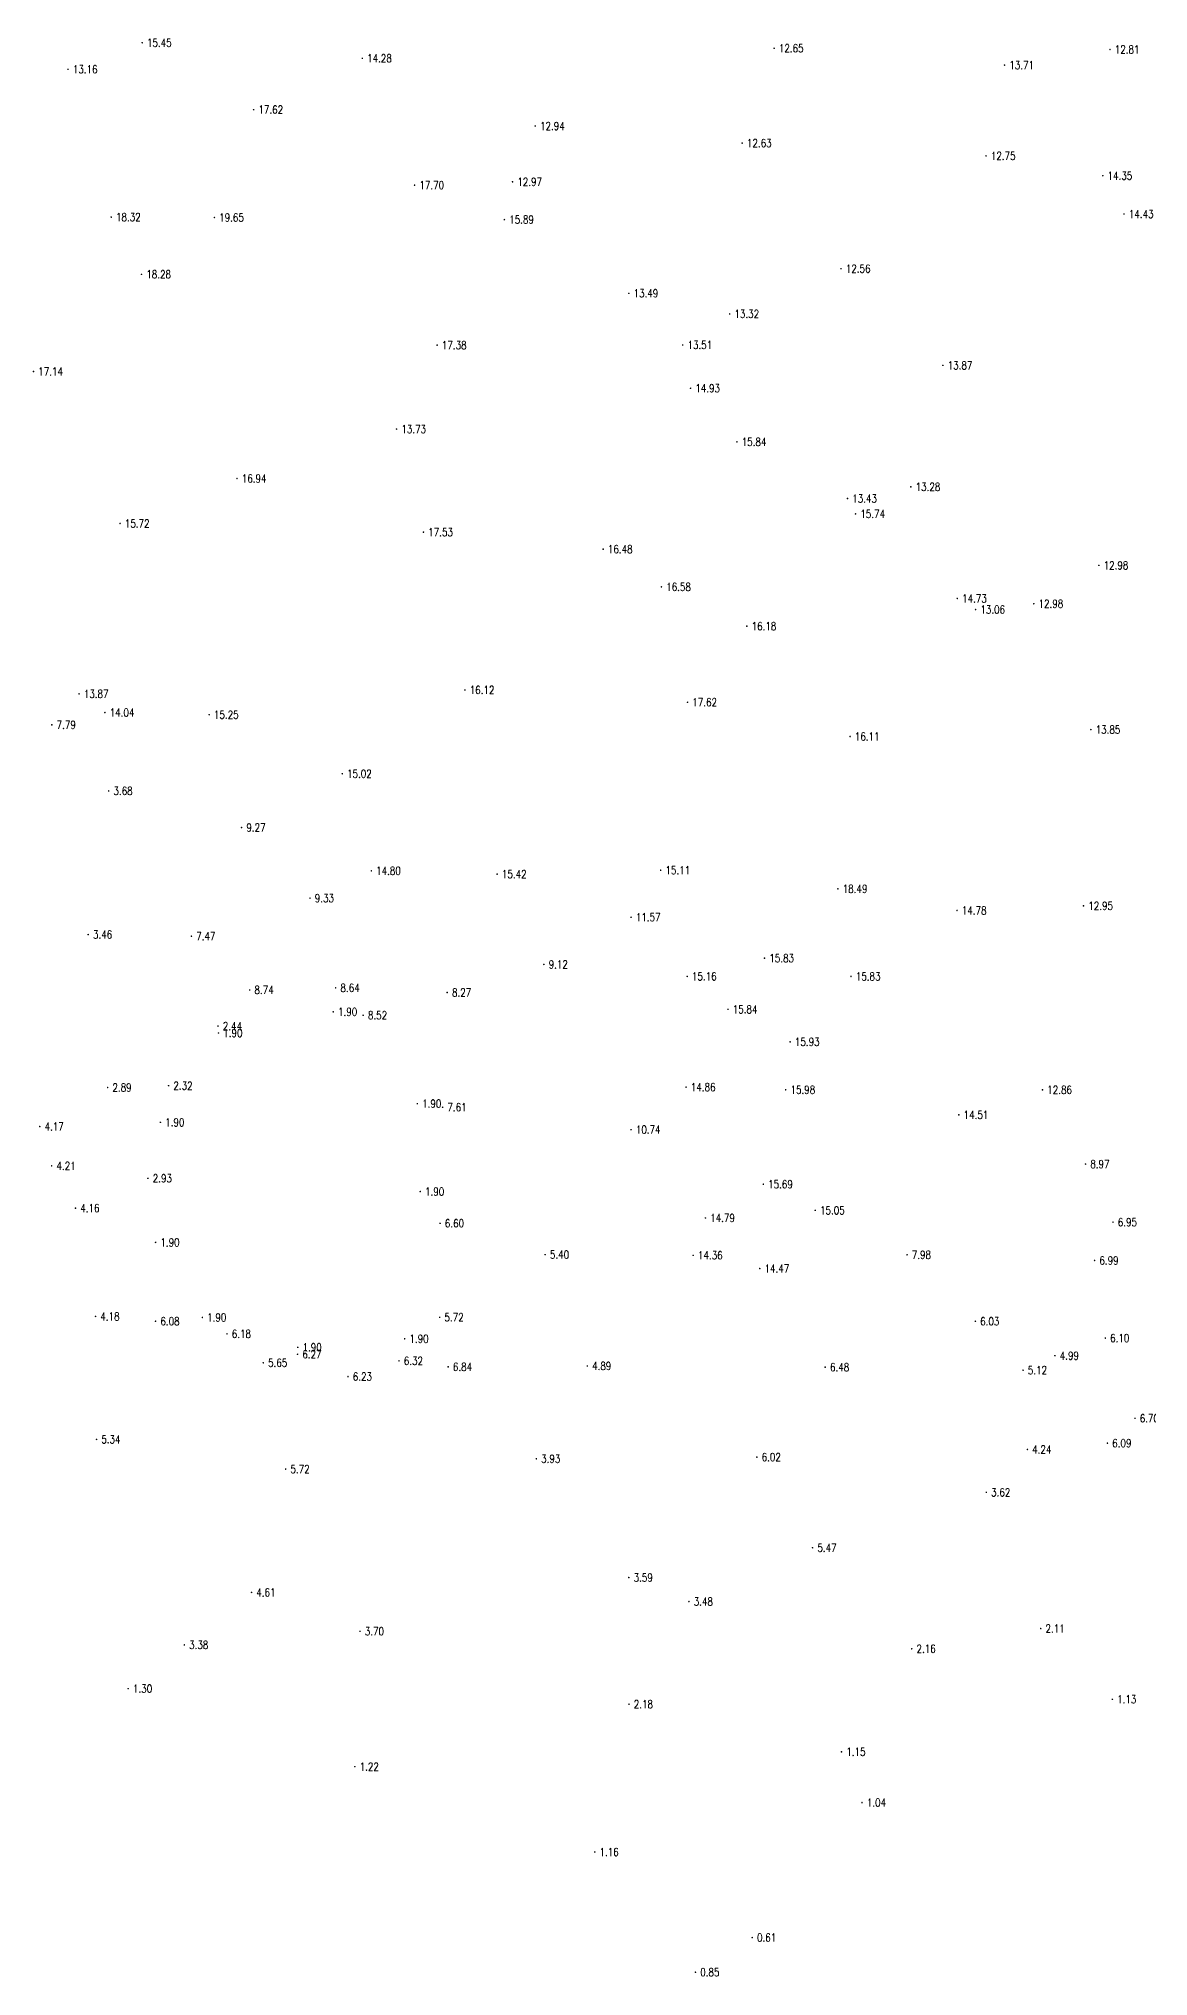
# Model space of a CAD drawing. Extents: x 476861 to 479475, y 2367369 to 2370541.
# Drawn here: x 477815.7 to 477954.3, y 2367415.1 to 2367657.2 of the extents above; entities that cross this region are included whole.
import ezdxf
from ezdxf.enums import TextEntityAlignment as Align

# ---------------------------------------------------------------- set-up
doc = ezdxf.new("R2010")
doc.units = 0
doc.header["$LTSCALE"] = 0.5
doc.layers.get('0').update_dxf_attribs({"linetype": 'CONTINUOUS'})
doc.layers.add('GCD', color=1, linetype='CONTINUOUS')
doc.styles.add('HZ', font='rs.shx', dxfattribs={"width": 0.8, "bigfont": 'hztxt.shx'})

# ---------------------------------------------------------------- blocks, each defined once
blk = doc.blocks.new('GC200')
at = {"linetype": 'Continuous', "const_width": 0.2, "flags": 128}
blk.add_lwpolyline([(-0.1, 0, 1), (0.1, 0, 1)], format="xyb", close=True, dxfattribs=at)

msp = doc.modelspace()

# ---------------------------------------------------------------- block references
at = {"layer": 'GCD', "linetype": 'Continuous'}
ref = msp.add_blockref('GC200', (477828.594, 2367656.729, 15.447), dxfattribs=dict(at, xscale=0.5, yscale=0.5, zscale=0.5))
ref.add_attrib('height', '15.45', dxfattribs={"linetype": 'Continuous', "height": 1, "style": 'HZ', "width": 0.8}).set_placement((477829.194, 2367656.729, 15.447), align=Align.MIDDLE_LEFT)
ref = msp.add_blockref('GC200', (477907.563, 2367656.041, 12.651), dxfattribs=dict(at, xscale=0.5, yscale=0.5, zscale=0.5))
ref.add_attrib('height', '12.65', dxfattribs={"linetype": 'Continuous', "height": 1, "style": 'HZ', "width": 0.8}).set_placement((477908.163, 2367656.041, 12.651), align=Align.MIDDLE_LEFT)
ref = msp.add_blockref('GC200', (477949.539, 2367655.883, 12.807), dxfattribs=dict(at, xscale=0.5, yscale=0.5, zscale=0.5))
ref.add_attrib('height', '12.81', dxfattribs={"linetype": 'Continuous', "height": 1, "style": 'HZ', "width": 0.8}).set_placement((477950.139, 2367655.883, 12.807), align=Align.MIDDLE_LEFT)
ref = msp.add_blockref('GC200', (477819.327, 2367653.409, 13.164), dxfattribs=dict(at, xscale=0.5, yscale=0.5, zscale=0.5))
ref.add_attrib('height', '13.16', dxfattribs={"linetype": 'Continuous', "height": 1, "style": 'HZ', "width": 0.8}).set_placement((477819.927, 2367653.409, 13.164), align=Align.MIDDLE_LEFT)
ref = msp.add_blockref('GC200', (477856.1, 2367654.786, 14.277), dxfattribs=dict(at, xscale=0.5, yscale=0.5, zscale=0.5))
ref.add_attrib('height', '14.28', dxfattribs={"linetype": 'Continuous', "height": 1, "style": 'HZ', "width": 0.8}).set_placement((477856.7, 2367654.786, 14.277), align=Align.MIDDLE_LEFT)
ref = msp.add_blockref('GC200', (477936.361, 2367653.934, 13.714), dxfattribs=dict(at, xscale=0.5, yscale=0.5, zscale=0.5))
ref.add_attrib('height', '13.71', dxfattribs={"linetype": 'Continuous', "height": 1, "style": 'HZ', "width": 0.8}).set_placement((477936.961, 2367653.934, 13.714), align=Align.MIDDLE_LEFT)
ref = msp.add_blockref('GC200', (477842.52, 2367648.372, 17.62), dxfattribs=dict(at, xscale=0.5, yscale=0.5, zscale=0.5))
ref.add_attrib('height', '17.62', dxfattribs={"linetype": 'Continuous', "height": 1, "style": 'HZ', "width": 0.8}).set_placement((477843.12, 2367648.372, 17.62), align=Align.MIDDLE_LEFT)
ref = msp.add_blockref('GC200', (477877.713, 2367646.324, 12.94), dxfattribs=dict(at, xscale=0.5, yscale=0.5, zscale=0.5))
ref.add_attrib('height', '12.94', dxfattribs={"linetype": 'Continuous', "height": 1, "style": 'HZ', "width": 0.8}).set_placement((477878.313, 2367646.324, 12.94), align=Align.MIDDLE_LEFT)
ref = msp.add_blockref('GC200', (477903.57, 2367644.191, 12.631), dxfattribs=dict(at, xscale=0.5, yscale=0.5, zscale=0.5))
ref.add_attrib('height', '12.63', dxfattribs={"linetype": 'Continuous', "height": 1, "style": 'HZ', "width": 0.8}).set_placement((477904.17, 2367644.191, 12.631), align=Align.MIDDLE_LEFT)
ref = msp.add_blockref('GC200', (477934.045, 2367642.594, 12.753), dxfattribs=dict(at, xscale=0.5, yscale=0.5, zscale=0.5))
ref.add_attrib('height', '12.75', dxfattribs={"linetype": 'Continuous', "height": 1, "style": 'HZ', "width": 0.8}).set_placement((477934.645, 2367642.594, 12.753), align=Align.MIDDLE_LEFT)
ref = msp.add_blockref('GC200', (477862.634, 2367638.933, 17.701), dxfattribs=dict(at, xscale=0.5, yscale=0.5, zscale=0.5))
ref.add_attrib('height', '17.70', dxfattribs={"linetype": 'Continuous', "height": 1, "style": 'HZ', "width": 0.8}).set_placement((477863.234, 2367638.933, 17.701), align=Align.MIDDLE_LEFT)
ref = msp.add_blockref('GC200', (477874.878, 2367639.352, 12.969), dxfattribs=dict(at, xscale=0.5, yscale=0.5, zscale=0.5))
ref.add_attrib('height', '12.97', dxfattribs={"linetype": 'Continuous', "height": 1, "style": 'HZ', "width": 0.8}).set_placement((477875.478, 2367639.352, 12.969), align=Align.MIDDLE_LEFT)
ref = msp.add_blockref('GC200', (477948.639, 2367640.118, 14.352), dxfattribs=dict(at, xscale=0.5, yscale=0.5, zscale=0.5))
ref.add_attrib('height', '14.35', dxfattribs={"linetype": 'Continuous', "height": 1, "style": 'HZ', "width": 0.8}).set_placement((477949.239, 2367640.118, 14.352), align=Align.MIDDLE_LEFT)
ref = msp.add_blockref('GC200', (477824.724, 2367634.943, 18.324), dxfattribs=dict(at, xscale=0.5, yscale=0.5, zscale=0.5))
ref.add_attrib('height', '18.32', dxfattribs={"linetype": 'Continuous', "height": 1, "style": 'HZ', "width": 0.8}).set_placement((477825.324, 2367634.943, 18.324), align=Align.MIDDLE_LEFT)
ref = msp.add_blockref('GC200', (477837.616, 2367634.894, 19.652), dxfattribs=dict(at, xscale=0.5, yscale=0.5, zscale=0.5))
ref.add_attrib('height', '19.65', dxfattribs={"linetype": 'Continuous', "height": 1, "style": 'HZ', "width": 0.8}).set_placement((477838.216, 2367634.894, 19.652), align=Align.MIDDLE_LEFT)
ref = msp.add_blockref('GC200', (477873.857, 2367634.629, 15.892), dxfattribs=dict(at, xscale=0.5, yscale=0.5, zscale=0.5))
ref.add_attrib('height', '15.89', dxfattribs={"linetype": 'Continuous', "height": 1, "style": 'HZ', "width": 0.8}).set_placement((477874.457, 2367634.629, 15.892), align=Align.MIDDLE_LEFT)
ref = msp.add_blockref('GC200', (477951.29, 2367635.33, 14.429), dxfattribs=dict(at, xscale=0.5, yscale=0.5, zscale=0.5))
ref.add_attrib('height', '14.43', dxfattribs={"linetype": 'Continuous', "height": 1, "style": 'HZ', "width": 0.8}).set_placement((477951.89, 2367635.33, 14.429), align=Align.MIDDLE_LEFT)
ref = msp.add_blockref('GC200', (477828.511, 2367627.792, 18.284), dxfattribs=dict(at, xscale=0.5, yscale=0.5, zscale=0.5))
ref.add_attrib('height', '18.28', dxfattribs={"linetype": 'Continuous', "height": 1, "style": 'HZ', "width": 0.8}).set_placement((477829.111, 2367627.792, 18.284), align=Align.MIDDLE_LEFT)
ref = msp.add_blockref('GC200', (477915.924, 2367628.494, 12.557), dxfattribs=dict(at, xscale=0.5, yscale=0.5, zscale=0.5))
ref.add_attrib('height', '12.56', dxfattribs={"linetype": 'Continuous', "height": 1, "style": 'HZ', "width": 0.8}).set_placement((477916.524, 2367628.494, 12.557), align=Align.MIDDLE_LEFT)
ref = msp.add_blockref('GC200', (477889.407, 2367625.42, 13.488), dxfattribs=dict(at, xscale=0.5, yscale=0.5, zscale=0.5))
ref.add_attrib('height', '13.49', dxfattribs={"linetype": 'Continuous', "height": 1, "style": 'HZ', "width": 0.8}).set_placement((477890.007, 2367625.42, 13.488), align=Align.MIDDLE_LEFT)
ref = msp.add_blockref('GC200', (477902.005, 2367622.842, 13.32), dxfattribs=dict(at, xscale=0.5, yscale=0.5, zscale=0.5))
ref.add_attrib('height', '13.32', dxfattribs={"linetype": 'Continuous', "height": 1, "style": 'HZ', "width": 0.8}).set_placement((477902.605, 2367622.842, 13.32), align=Align.MIDDLE_LEFT)
ref = msp.add_blockref('GC200', (477865.45, 2367618.942, 17.38), dxfattribs=dict(at, xscale=0.5, yscale=0.5, zscale=0.5))
ref.add_attrib('height', '17.38', dxfattribs={"linetype": 'Continuous', "height": 1, "style": 'HZ', "width": 0.8}).set_placement((477866.05, 2367618.942, 17.38), align=Align.MIDDLE_LEFT)
ref = msp.add_blockref('GC200', (477896.141, 2367618.962, 13.508), dxfattribs=dict(at, xscale=0.5, yscale=0.5, zscale=0.5))
ref.add_attrib('height', '13.51', dxfattribs={"linetype": 'Continuous', "height": 1, "style": 'HZ', "width": 0.8}).set_placement((477896.741, 2367618.962, 13.508), align=Align.MIDDLE_LEFT)
ref = msp.add_blockref('GC200', (477815.008, 2367615.647, 17.136), dxfattribs=dict(at, xscale=0.5, yscale=0.5, zscale=0.5))
ref.add_attrib('height', '17.14', dxfattribs={"linetype": 'Continuous', "height": 1, "style": 'HZ', "width": 0.8}).set_placement((477815.608, 2367615.647, 17.136), align=Align.MIDDLE_LEFT)
ref = msp.add_blockref('GC200', (477928.657, 2367616.416, 13.868), dxfattribs=dict(at, xscale=0.5, yscale=0.5, zscale=0.5))
ref.add_attrib('height', '13.87', dxfattribs={"linetype": 'Continuous', "height": 1, "style": 'HZ', "width": 0.8}).set_placement((477929.257, 2367616.416, 13.868), align=Align.MIDDLE_LEFT)
ref = msp.add_blockref('GC200', (477897.12, 2367613.557, 14.928), dxfattribs=dict(at, xscale=0.5, yscale=0.5, zscale=0.5))
ref.add_attrib('height', '14.93', dxfattribs={"linetype": 'Continuous', "height": 1, "style": 'HZ', "width": 0.8}).set_placement((477897.72, 2367613.557, 14.928), align=Align.MIDDLE_LEFT)
ref = msp.add_blockref('GC200', (477860.383, 2367608.455, 13.732), dxfattribs=dict(at, xscale=0.5, yscale=0.5, zscale=0.5))
ref.add_attrib('height', '13.73', dxfattribs={"linetype": 'Continuous', "height": 1, "style": 'HZ', "width": 0.8}).set_placement((477860.983, 2367608.455, 13.732), align=Align.MIDDLE_LEFT)
ref = msp.add_blockref('GC200', (477902.918, 2367606.852, 15.837), dxfattribs=dict(at, xscale=0.5, yscale=0.5, zscale=0.5))
ref.add_attrib('height', '15.84', dxfattribs={"linetype": 'Continuous', "height": 1, "style": 'HZ', "width": 0.8}).set_placement((477903.518, 2367606.852, 15.837), align=Align.MIDDLE_LEFT)
ref = msp.add_blockref('GC200', (477840.446, 2367602.282, 16.939), dxfattribs=dict(at, xscale=0.5, yscale=0.5, zscale=0.5))
ref.add_attrib('height', '16.94', dxfattribs={"linetype": 'Continuous', "height": 1, "style": 'HZ', "width": 0.8}).set_placement((477841.046, 2367602.282, 16.939), align=Align.MIDDLE_LEFT)
ref = msp.add_blockref('GC200', (477924.654, 2367601.238, 13.28), dxfattribs=dict(at, xscale=0.5, yscale=0.5, zscale=0.5))
ref.add_attrib('height', '13.28', dxfattribs={"linetype": 'Continuous', "height": 1, "style": 'HZ', "width": 0.8}).set_placement((477925.254, 2367601.238, 13.28), align=Align.MIDDLE_LEFT)
ref = msp.add_blockref('GC200', (477916.732, 2367599.775, 13.432), dxfattribs=dict(at, xscale=0.5, yscale=0.5, zscale=0.5))
ref.add_attrib('height', '13.43', dxfattribs={"linetype": 'Continuous', "height": 1, "style": 'HZ', "width": 0.8}).set_placement((477917.332, 2367599.775, 13.432), align=Align.MIDDLE_LEFT)
ref = msp.add_blockref('GC200', (477917.741, 2367597.855, 15.737), dxfattribs=dict(at, xscale=0.5, yscale=0.5, zscale=0.5))
ref.add_attrib('height', '15.74', dxfattribs={"linetype": 'Continuous', "height": 1, "style": 'HZ', "width": 0.8}).set_placement((477918.341, 2367597.855, 15.737), align=Align.MIDDLE_LEFT)
ref = msp.add_blockref('GC200', (477825.832, 2367596.659, 15.72), dxfattribs=dict(at, xscale=0.5, yscale=0.5, zscale=0.5))
ref.add_attrib('height', '15.72', dxfattribs={"linetype": 'Continuous', "height": 1, "style": 'HZ', "width": 0.8}).set_placement((477826.432, 2367596.659, 15.72), align=Align.MIDDLE_LEFT)
ref = msp.add_blockref('GC200', (477863.742, 2367595.575, 17.525), dxfattribs=dict(at, xscale=0.5, yscale=0.5, zscale=0.5))
ref.add_attrib('height', '17.53', dxfattribs={"linetype": 'Continuous', "height": 1, "style": 'HZ', "width": 0.8}).set_placement((477864.342, 2367595.575, 17.525), align=Align.MIDDLE_LEFT)
ref = msp.add_blockref('GC200', (477886.196, 2367593.452, 16.481), dxfattribs=dict(at, xscale=0.5, yscale=0.5, zscale=0.5))
ref.add_attrib('height', '16.48', dxfattribs={"linetype": 'Continuous', "height": 1, "style": 'HZ', "width": 0.8}).set_placement((477886.796, 2367593.452, 16.481), align=Align.MIDDLE_LEFT)
ref = msp.add_blockref('GC200', (477948.147, 2367591.426, 12.982), dxfattribs=dict(at, xscale=0.5, yscale=0.5, zscale=0.5))
ref.add_attrib('height', '12.98', dxfattribs={"linetype": 'Continuous', "height": 1, "style": 'HZ', "width": 0.8}).set_placement((477948.747, 2367591.426, 12.982), align=Align.MIDDLE_LEFT)
ref = msp.add_blockref('GC200', (477893.477, 2367588.734, 16.582), dxfattribs=dict(at, xscale=0.5, yscale=0.5, zscale=0.5))
ref.add_attrib('height', '16.58', dxfattribs={"linetype": 'Continuous', "height": 1, "style": 'HZ', "width": 0.8}).set_placement((477894.077, 2367588.734, 16.582), align=Align.MIDDLE_LEFT)
ref = msp.add_blockref('GC200', (477930.454, 2367587.285, 14.734), dxfattribs=dict(at, xscale=0.5, yscale=0.5, zscale=0.5))
ref.add_attrib('height', '14.73', dxfattribs={"linetype": 'Continuous', "height": 1, "style": 'HZ', "width": 0.8}).set_placement((477931.054, 2367587.285, 14.734), align=Align.MIDDLE_LEFT)
ref = msp.add_blockref('GC200', (477932.743, 2367585.904, 13.059), dxfattribs=dict(at, xscale=0.5, yscale=0.5, zscale=0.5))
ref.add_attrib('height', '13.06', dxfattribs={"linetype": 'Continuous', "height": 1, "style": 'HZ', "width": 0.8}).set_placement((477933.343, 2367585.904, 13.059), align=Align.MIDDLE_LEFT)
ref = msp.add_blockref('GC200', (477940.01, 2367586.631, 12.982), dxfattribs=dict(at, xscale=0.5, yscale=0.5, zscale=0.5))
ref.add_attrib('height', '12.98', dxfattribs={"linetype": 'Continuous', "height": 1, "style": 'HZ', "width": 0.8}).set_placement((477940.61, 2367586.631, 12.982), align=Align.MIDDLE_LEFT)
ref = msp.add_blockref('GC200', (477904.158, 2367583.826, 16.183), dxfattribs=dict(at, xscale=0.5, yscale=0.5, zscale=0.5))
ref.add_attrib('height', '16.18', dxfattribs={"linetype": 'Continuous', "height": 1, "style": 'HZ', "width": 0.8}).set_placement((477904.758, 2367583.826, 16.183), align=Align.MIDDLE_LEFT)
ref = msp.add_blockref('GC200', (477868.925, 2367575.853, 16.12), dxfattribs=dict(at, xscale=0.5, yscale=0.5, zscale=0.5))
ref.add_attrib('height', '16.12', dxfattribs={"linetype": 'Continuous', "height": 1, "style": 'HZ', "width": 0.8}).set_placement((477869.525, 2367575.853, 16.12), align=Align.MIDDLE_LEFT)
ref = msp.add_blockref('GC200', (477820.703, 2367575.366, 13.87), dxfattribs=dict(at, xscale=0.5, yscale=0.5, zscale=0.5))
ref.add_attrib('height', '13.87', dxfattribs={"linetype": 'Continuous', "height": 1, "style": 'HZ', "width": 0.8}).set_placement((477821.303, 2367575.366, 13.87), align=Align.MIDDLE_LEFT)
ref = msp.add_blockref('GC200', (477896.742, 2367574.316, 17.62), dxfattribs=dict(at, xscale=0.5, yscale=0.5, zscale=0.5))
ref.add_attrib('height', '17.62', dxfattribs={"linetype": 'Continuous', "height": 1, "style": 'HZ', "width": 0.8}).set_placement((477897.342, 2367574.316, 17.62), align=Align.MIDDLE_LEFT)
ref = msp.add_blockref('GC200', (477817.306, 2367571.501, 7.79), dxfattribs=dict(at, xscale=0.5, yscale=0.5, zscale=0.5))
ref.add_attrib('height', '7.79', dxfattribs={"linetype": 'Continuous', "height": 1, "style": 'HZ', "width": 0.8}).set_placement((477817.906, 2367571.501, 7.79), align=Align.MIDDLE_LEFT)
ref = msp.add_blockref('GC200', (477823.933, 2367573.03, 14.04), dxfattribs=dict(at, xscale=0.5, yscale=0.5, zscale=0.5))
ref.add_attrib('height', '14.04', dxfattribs={"linetype": 'Continuous', "height": 1, "style": 'HZ', "width": 0.8}).set_placement((477824.533, 2367573.03, 14.04), align=Align.MIDDLE_LEFT)
ref = msp.add_blockref('GC200', (477836.964, 2367572.763, 15.249), dxfattribs=dict(at, xscale=0.5, yscale=0.5, zscale=0.5))
ref.add_attrib('height', '15.25', dxfattribs={"linetype": 'Continuous', "height": 1, "style": 'HZ', "width": 0.8}).set_placement((477837.564, 2367572.763, 15.249), align=Align.MIDDLE_LEFT)
ref = msp.add_blockref('GC200', (477947.148, 2367570.9, 13.852), dxfattribs=dict(at, xscale=0.5, yscale=0.5, zscale=0.5))
ref.add_attrib('height', '13.85', dxfattribs={"linetype": 'Continuous', "height": 1, "style": 'HZ', "width": 0.8}).set_placement((477947.748, 2367570.9, 13.852), align=Align.MIDDLE_LEFT)
ref = msp.add_blockref('GC200', (477917.056, 2367570.04, 16.106), dxfattribs=dict(at, xscale=0.5, yscale=0.5, zscale=0.5))
ref.add_attrib('height', '16.11', dxfattribs={"linetype": 'Continuous', "height": 1, "style": 'HZ', "width": 0.8}).set_placement((477917.656, 2367570.04, 16.106), align=Align.MIDDLE_LEFT)
ref = msp.add_blockref('GC200', (477853.598, 2367565.389, 15.02), dxfattribs=dict(at, xscale=0.5, yscale=0.5, zscale=0.5))
ref.add_attrib('height', '15.02', dxfattribs={"linetype": 'Continuous', "height": 1, "style": 'HZ', "width": 0.8}).set_placement((477854.198, 2367565.389, 15.02), align=Align.MIDDLE_LEFT)
ref = msp.add_blockref('GC200', (477824.403, 2367563.237, 3.68), dxfattribs=dict(at, xscale=0.5, yscale=0.5, zscale=0.5))
ref.add_attrib('height', '3.68', dxfattribs={"linetype": 'Continuous', "height": 1, "style": 'HZ', "width": 0.8}).set_placement((477825.003, 2367563.237, 3.68), align=Align.MIDDLE_LEFT)
ref = msp.add_blockref('GC200', (477841.013, 2367558.663, 9.265), dxfattribs=dict(at, xscale=0.5, yscale=0.5, zscale=0.5))
ref.add_attrib('height', '9.27', dxfattribs={"linetype": 'Continuous', "height": 1, "style": 'HZ', "width": 0.8}).set_placement((477841.613, 2367558.663, 9.265), align=Align.MIDDLE_LEFT)
ref = msp.add_blockref('GC200', (477857.229, 2367553.258, 14.796), dxfattribs=dict(at, xscale=0.5, yscale=0.5, zscale=0.5))
ref.add_attrib('height', '14.80', dxfattribs={"linetype": 'Continuous', "height": 1, "style": 'HZ', "width": 0.8}).set_placement((477857.829, 2367553.258, 14.796), align=Align.MIDDLE_LEFT)
ref = msp.add_blockref('GC200', (477872.952, 2367552.844, 15.424), dxfattribs=dict(at, xscale=0.5, yscale=0.5, zscale=0.5))
ref.add_attrib('height', '15.42', dxfattribs={"linetype": 'Continuous', "height": 1, "style": 'HZ', "width": 0.8}).set_placement((477873.552, 2367552.844, 15.424), align=Align.MIDDLE_LEFT)
ref = msp.add_blockref('GC200', (477893.385, 2367553.329, 15.106), dxfattribs=dict(at, xscale=0.5, yscale=0.5, zscale=0.5))
ref.add_attrib('height', '15.11', dxfattribs={"linetype": 'Continuous', "height": 1, "style": 'HZ', "width": 0.8}).set_placement((477893.985, 2367553.329, 15.106), align=Align.MIDDLE_LEFT)
ref = msp.add_blockref('GC200', (477849.565, 2367549.838, 9.33), dxfattribs=dict(at, xscale=0.5, yscale=0.5, zscale=0.5))
ref.add_attrib('height', '9.33', dxfattribs={"linetype": 'Continuous', "height": 1, "style": 'HZ', "width": 0.8}).set_placement((477850.165, 2367549.838, 9.33), align=Align.MIDDLE_LEFT)
ref = msp.add_blockref('GC200', (477915.536, 2367551.005, 18.49), dxfattribs=dict(at, xscale=0.5, yscale=0.5, zscale=0.5))
ref.add_attrib('height', '18.49', dxfattribs={"linetype": 'Continuous', "height": 1, "style": 'HZ', "width": 0.8}).set_placement((477916.136, 2367551.005, 18.49), align=Align.MIDDLE_LEFT)
ref = msp.add_blockref('GC200', (477889.687, 2367547.452, 11.57), dxfattribs=dict(at, xscale=0.5, yscale=0.5, zscale=0.5))
ref.add_attrib('height', '11.57', dxfattribs={"linetype": 'Continuous', "height": 1, "style": 'HZ', "width": 0.8}).set_placement((477890.287, 2367547.452, 11.57), align=Align.MIDDLE_LEFT)
ref = msp.add_blockref('GC200', (477930.42, 2367548.303, 14.782), dxfattribs=dict(at, xscale=0.5, yscale=0.5, zscale=0.5))
ref.add_attrib('height', '14.78', dxfattribs={"linetype": 'Continuous', "height": 1, "style": 'HZ', "width": 0.8}).set_placement((477931.02, 2367548.303, 14.782), align=Align.MIDDLE_LEFT)
ref = msp.add_blockref('GC200', (477946.233, 2367548.879, 12.948), dxfattribs=dict(at, xscale=0.5, yscale=0.5, zscale=0.5))
ref.add_attrib('height', '12.95', dxfattribs={"linetype": 'Continuous', "height": 1, "style": 'HZ', "width": 0.8}).set_placement((477946.833, 2367548.879, 12.948), align=Align.MIDDLE_LEFT)
ref = msp.add_blockref('GC200', (477821.841, 2367545.29, 3.46), dxfattribs=dict(at, xscale=0.5, yscale=0.5, zscale=0.5))
ref.add_attrib('height', '3.46', dxfattribs={"linetype": 'Continuous', "height": 1, "style": 'HZ', "width": 0.8}).set_placement((477822.441, 2367545.29, 3.46), align=Align.MIDDLE_LEFT)
ref = msp.add_blockref('GC200', (477834.745, 2367545.084, 7.465), dxfattribs=dict(at, xscale=0.5, yscale=0.5, zscale=0.5))
ref.add_attrib('height', '7.47', dxfattribs={"linetype": 'Continuous', "height": 1, "style": 'HZ', "width": 0.8}).set_placement((477835.345, 2367545.084, 7.465), align=Align.MIDDLE_LEFT)
ref = msp.add_blockref('GC200', (477906.369, 2367542.343, 15.827), dxfattribs=dict(at, xscale=0.5, yscale=0.5, zscale=0.5))
ref.add_attrib('height', '15.83', dxfattribs={"linetype": 'Continuous', "height": 1, "style": 'HZ', "width": 0.8}).set_placement((477906.969, 2367542.343, 15.827), align=Align.MIDDLE_LEFT)
ref = msp.add_blockref('GC200', (477878.79, 2367541.564, 9.12), dxfattribs=dict(at, xscale=0.5, yscale=0.5, zscale=0.5))
ref.add_attrib('height', '9.12', dxfattribs={"linetype": 'Continuous', "height": 1, "style": 'HZ', "width": 0.8}).set_placement((477879.39, 2367541.564, 9.12), align=Align.MIDDLE_LEFT)
ref = msp.add_blockref('GC200', (477896.7, 2367540.066, 15.16), dxfattribs=dict(at, xscale=0.5, yscale=0.5, zscale=0.5))
ref.add_attrib('height', '15.16', dxfattribs={"linetype": 'Continuous', "height": 1, "style": 'HZ', "width": 0.8}).set_placement((477897.3, 2367540.066, 15.16), align=Align.MIDDLE_LEFT)
ref = msp.add_blockref('GC200', (477917.176, 2367540.062, 15.827), dxfattribs=dict(at, xscale=0.5, yscale=0.5, zscale=0.5))
ref.add_attrib('height', '15.83', dxfattribs={"linetype": 'Continuous', "height": 1, "style": 'HZ', "width": 0.8}).set_placement((477917.776, 2367540.062, 15.827), align=Align.MIDDLE_LEFT)
ref = msp.add_blockref('GC200', (477842.026, 2367538.37, 8.743), dxfattribs=dict(at, xscale=0.5, yscale=0.5, zscale=0.5))
ref.add_attrib('height', '8.74', dxfattribs={"linetype": 'Continuous', "height": 1, "style": 'HZ', "width": 0.8}).set_placement((477842.626, 2367538.37, 8.743), align=Align.MIDDLE_LEFT)
ref = msp.add_blockref('GC200', (477852.773, 2367538.636, 8.635), dxfattribs=dict(at, xscale=0.5, yscale=0.5, zscale=0.5))
ref.add_attrib('height', '8.64', dxfattribs={"linetype": 'Continuous', "height": 1, "style": 'HZ', "width": 0.8}).set_placement((477853.373, 2367538.636, 8.635), align=Align.MIDDLE_LEFT)
ref = msp.add_blockref('GC200', (477866.71, 2367538.046, 8.265), dxfattribs=dict(at, xscale=0.5, yscale=0.5, zscale=0.5))
ref.add_attrib('height', '8.27', dxfattribs={"linetype": 'Continuous', "height": 1, "style": 'HZ', "width": 0.8}).set_placement((477867.31, 2367538.046, 8.265), align=Align.MIDDLE_LEFT)
ref = msp.add_blockref('GC200', (477852.469, 2367535.636, 1.895), dxfattribs=dict(at, xscale=0.5, yscale=0.5, zscale=0.5))
ref.add_attrib('height', '1.90', dxfattribs={"linetype": 'Continuous', "height": 1, "style": 'HZ', "width": 0.8}).set_placement((477853.069, 2367535.636, 1.895), align=Align.MIDDLE_LEFT)
ref = msp.add_blockref('GC200', (477856.206, 2367535.204, 8.523), dxfattribs=dict(at, xscale=0.5, yscale=0.5, zscale=0.5))
ref.add_attrib('height', '8.52', dxfattribs={"linetype": 'Continuous', "height": 1, "style": 'HZ', "width": 0.8}).set_placement((477856.806, 2367535.204, 8.523), align=Align.MIDDLE_LEFT)
ref = msp.add_blockref('GC200', (477901.799, 2367535.946, 15.837), dxfattribs=dict(at, xscale=0.5, yscale=0.5, zscale=0.5))
ref.add_attrib('height', '15.84', dxfattribs={"linetype": 'Continuous', "height": 1, "style": 'HZ', "width": 0.8}).set_placement((477902.399, 2367535.946, 15.837), align=Align.MIDDLE_LEFT)
ref = msp.add_blockref('GC200', (477838.072, 2367533.854, 2.443), dxfattribs=dict(at, xscale=0.5, yscale=0.5, zscale=0.5))
ref.add_attrib('height', '2.44', dxfattribs={"linetype": 'Continuous', "height": 1, "style": 'HZ', "width": 0.8}).set_placement((477838.672, 2367533.854, 2.443), align=Align.MIDDLE_LEFT)
ref = msp.add_blockref('GC200', (477838.129, 2367532.99, 1.895), dxfattribs=dict(at, xscale=0.5, yscale=0.5, zscale=0.5))
ref.add_attrib('height', '1.90', dxfattribs={"linetype": 'Continuous', "height": 1, "style": 'HZ', "width": 0.8}).set_placement((477838.729, 2367532.99, 1.895), align=Align.MIDDLE_LEFT)
ref = msp.add_blockref('GC200', (477909.562, 2367531.885, 15.934), dxfattribs=dict(at, xscale=0.5, yscale=0.5, zscale=0.5))
ref.add_attrib('height', '15.93', dxfattribs={"linetype": 'Continuous', "height": 1, "style": 'HZ', "width": 0.8}).set_placement((477910.162, 2367531.885, 15.934), align=Align.MIDDLE_LEFT)
ref = msp.add_blockref('GC200', (477824.278, 2367526.179, 2.89), dxfattribs=dict(at, xscale=0.5, yscale=0.5, zscale=0.5))
ref.add_attrib('height', '2.89', dxfattribs={"linetype": 'Continuous', "height": 1, "style": 'HZ', "width": 0.8}).set_placement((477824.878, 2367526.179, 2.89), align=Align.MIDDLE_LEFT)
ref = msp.add_blockref('GC200', (477831.895, 2367526.407, 2.32), dxfattribs=dict(at, xscale=0.5, yscale=0.5, zscale=0.5))
ref.add_attrib('height', '2.32', dxfattribs={"linetype": 'Continuous', "height": 1, "style": 'HZ', "width": 0.8}).set_placement((477832.495, 2367526.407, 2.32), align=Align.MIDDLE_LEFT)
ref = msp.add_blockref('GC200', (477896.56, 2367526.224, 14.855), dxfattribs=dict(at, xscale=0.5, yscale=0.5, zscale=0.5))
ref.add_attrib('height', '14.86', dxfattribs={"linetype": 'Continuous', "height": 1, "style": 'HZ', "width": 0.8}).set_placement((477897.16, 2367526.224, 14.855), align=Align.MIDDLE_LEFT)
ref = msp.add_blockref('GC200', (477909.011, 2367525.899, 15.979), dxfattribs=dict(at, xscale=0.5, yscale=0.5, zscale=0.5))
ref.add_attrib('height', '15.98', dxfattribs={"linetype": 'Continuous', "height": 1, "style": 'HZ', "width": 0.8}).set_placement((477909.611, 2367525.899, 15.979), align=Align.MIDDLE_LEFT)
ref = msp.add_blockref('GC200', (477941.103, 2367525.895, 12.864), dxfattribs=dict(at, xscale=0.5, yscale=0.5, zscale=0.5))
ref.add_attrib('height', '12.86', dxfattribs={"linetype": 'Continuous', "height": 1, "style": 'HZ', "width": 0.8}).set_placement((477941.703, 2367525.895, 12.864), align=Align.MIDDLE_LEFT)
ref = msp.add_blockref('GC200', (477862.981, 2367524.166, 1.895), dxfattribs=dict(at, xscale=0.5, yscale=0.5, zscale=0.5))
ref.add_attrib('height', '1.90', dxfattribs={"linetype": 'Continuous', "height": 1, "style": 'HZ', "width": 0.8}).set_placement((477863.581, 2367524.166, 1.895), align=Align.MIDDLE_LEFT)
ref = msp.add_blockref('GC200', (477866.137, 2367523.709, 7.606), dxfattribs=dict(at, xscale=0.5, yscale=0.5, zscale=0.5))
ref.add_attrib('height', '7.61', dxfattribs={"linetype": 'Continuous', "height": 1, "style": 'HZ', "width": 0.8}).set_placement((477866.737, 2367523.709, 7.606), align=Align.MIDDLE_LEFT)
ref = msp.add_blockref('GC200', (477930.649, 2367522.763, 14.507), dxfattribs=dict(at, xscale=0.5, yscale=0.5, zscale=0.5))
ref.add_attrib('height', '14.51', dxfattribs={"linetype": 'Continuous', "height": 1, "style": 'HZ', "width": 0.8}).set_placement((477931.249, 2367522.763, 14.507), align=Align.MIDDLE_LEFT)
ref = msp.add_blockref('GC200', (477815.795, 2367521.302, 4.168), dxfattribs=dict(at, xscale=0.5, yscale=0.5, zscale=0.5))
ref.add_attrib('height', '4.17', dxfattribs={"linetype": 'Continuous', "height": 1, "style": 'HZ', "width": 0.8}).set_placement((477816.395, 2367521.302, 4.168), align=Align.MIDDLE_LEFT)
ref = msp.add_blockref('GC200', (477830.873, 2367521.826, 1.895), dxfattribs=dict(at, xscale=0.5, yscale=0.5, zscale=0.5))
ref.add_attrib('height', '1.90', dxfattribs={"linetype": 'Continuous', "height": 1, "style": 'HZ', "width": 0.8}).set_placement((477831.473, 2367521.826, 1.895), align=Align.MIDDLE_LEFT)
ref = msp.add_blockref('GC200', (477889.686, 2367520.915, 10.738), dxfattribs=dict(at, xscale=0.5, yscale=0.5, zscale=0.5))
ref.add_attrib('height', '10.74', dxfattribs={"linetype": 'Continuous', "height": 1, "style": 'HZ', "width": 0.8}).set_placement((477890.286, 2367520.915, 10.738), align=Align.MIDDLE_LEFT)
ref = msp.add_blockref('GC200', (477817.281, 2367516.389, 4.214), dxfattribs=dict(at, xscale=0.5, yscale=0.5, zscale=0.5))
ref.add_attrib('height', '4.21', dxfattribs={"linetype": 'Continuous', "height": 1, "style": 'HZ', "width": 0.8}).set_placement((477817.881, 2367516.389, 4.214), align=Align.MIDDLE_LEFT)
ref = msp.add_blockref('GC200', (477946.479, 2367516.613, 8.968), dxfattribs=dict(at, xscale=0.5, yscale=0.5, zscale=0.5))
ref.add_attrib('height', '8.97', dxfattribs={"linetype": 'Continuous', "height": 1, "style": 'HZ', "width": 0.8}).set_placement((477947.079, 2367516.613, 8.968), align=Align.MIDDLE_LEFT)
ref = msp.add_blockref('GC200', (477829.311, 2367514.834, 2.93), dxfattribs=dict(at, xscale=0.5, yscale=0.5, zscale=0.5))
ref.add_attrib('height', '2.93', dxfattribs={"linetype": 'Continuous', "height": 1, "style": 'HZ', "width": 0.8}).set_placement((477829.911, 2367514.834, 2.93), align=Align.MIDDLE_LEFT)
ref = msp.add_blockref('GC200', (477863.339, 2367513.179, 1.895), dxfattribs=dict(at, xscale=0.5, yscale=0.5, zscale=0.5))
ref.add_attrib('height', '1.90', dxfattribs={"linetype": 'Continuous', "height": 1, "style": 'HZ', "width": 0.8}).set_placement((477863.939, 2367513.179, 1.895), align=Align.MIDDLE_LEFT)
ref = msp.add_blockref('GC200', (477906.216, 2367514.094, 15.69), dxfattribs=dict(at, xscale=0.5, yscale=0.5, zscale=0.5))
ref.add_attrib('height', '15.69', dxfattribs={"linetype": 'Continuous', "height": 1, "style": 'HZ', "width": 0.8}).set_placement((477906.816, 2367514.094, 15.69), align=Align.MIDDLE_LEFT)
ref = msp.add_blockref('GC200', (477820.256, 2367511.106, 4.162), dxfattribs=dict(at, xscale=0.5, yscale=0.5, zscale=0.5))
ref.add_attrib('height', '4.16', dxfattribs={"linetype": 'Continuous', "height": 1, "style": 'HZ', "width": 0.8}).set_placement((477820.856, 2367511.106, 4.162), align=Align.MIDDLE_LEFT)
ref = msp.add_blockref('GC200', (477912.704, 2367510.827, 15.049), dxfattribs=dict(at, xscale=0.5, yscale=0.5, zscale=0.5))
ref.add_attrib('height', '15.05', dxfattribs={"linetype": 'Continuous', "height": 1, "style": 'HZ', "width": 0.8}).set_placement((477913.304, 2367510.827, 15.049), align=Align.MIDDLE_LEFT)
ref = msp.add_blockref('GC200', (477865.818, 2367509.208, 6.598), dxfattribs=dict(at, xscale=0.5, yscale=0.5, zscale=0.5))
ref.add_attrib('height', '6.60', dxfattribs={"linetype": 'Continuous', "height": 1, "style": 'HZ', "width": 0.8}).set_placement((477866.418, 2367509.208, 6.598), align=Align.MIDDLE_LEFT)
ref = msp.add_blockref('GC200', (477898.983, 2367509.876, 14.794), dxfattribs=dict(at, xscale=0.5, yscale=0.5, zscale=0.5))
ref.add_attrib('height', '14.79', dxfattribs={"linetype": 'Continuous', "height": 1, "style": 'HZ', "width": 0.8}).set_placement((477899.583, 2367509.876, 14.794), align=Align.MIDDLE_LEFT)
ref = msp.add_blockref('GC200', (477949.914, 2367509.35, 6.949), dxfattribs=dict(at, xscale=0.5, yscale=0.5, zscale=0.5))
ref.add_attrib('height', '6.95', dxfattribs={"linetype": 'Continuous', "height": 1, "style": 'HZ', "width": 0.8}).set_placement((477950.514, 2367509.35, 6.949), align=Align.MIDDLE_LEFT)
ref = msp.add_blockref('GC200', (477830.27, 2367506.826, 1.895), dxfattribs=dict(at, xscale=0.5, yscale=0.5, zscale=0.5))
ref.add_attrib('height', '1.90', dxfattribs={"linetype": 'Continuous', "height": 1, "style": 'HZ', "width": 0.8}).set_placement((477830.87, 2367506.826, 1.895), align=Align.MIDDLE_LEFT)
ref = msp.add_blockref('GC200', (477878.946, 2367505.296, 5.398), dxfattribs=dict(at, xscale=0.5, yscale=0.5, zscale=0.5))
ref.add_attrib('height', '5.40', dxfattribs={"linetype": 'Continuous', "height": 1, "style": 'HZ', "width": 0.8}).set_placement((477879.546, 2367505.296, 5.398), align=Align.MIDDLE_LEFT)
ref = msp.add_blockref('GC200', (477897.448, 2367505.21, 14.359), dxfattribs=dict(at, xscale=0.5, yscale=0.5, zscale=0.5))
ref.add_attrib('height', '14.36', dxfattribs={"linetype": 'Continuous', "height": 1, "style": 'HZ', "width": 0.8}).set_placement((477898.048, 2367505.21, 14.359), align=Align.MIDDLE_LEFT)
ref = msp.add_blockref('GC200', (477905.771, 2367503.559, 14.465), dxfattribs=dict(at, xscale=0.5, yscale=0.5, zscale=0.5))
ref.add_attrib('height', '14.47', dxfattribs={"linetype": 'Continuous', "height": 1, "style": 'HZ', "width": 0.8}).set_placement((477906.371, 2367503.559, 14.465), align=Align.MIDDLE_LEFT)
ref = msp.add_blockref('GC200', (477924.175, 2367505.275, 7.98), dxfattribs=dict(at, xscale=0.5, yscale=0.5, zscale=0.5))
ref.add_attrib('height', '7.98', dxfattribs={"linetype": 'Continuous', "height": 1, "style": 'HZ', "width": 0.8}).set_placement((477924.775, 2367505.275, 7.98), align=Align.MIDDLE_LEFT)
ref = msp.add_blockref('GC200', (477947.614, 2367504.564, 6.987), dxfattribs=dict(at, xscale=0.5, yscale=0.5, zscale=0.5))
ref.add_attrib('height', '6.99', dxfattribs={"linetype": 'Continuous', "height": 1, "style": 'HZ', "width": 0.8}).set_placement((477948.214, 2367504.564, 6.987), align=Align.MIDDLE_LEFT)
ref = msp.add_blockref('GC200', (477822.764, 2367497.578, 4.18), dxfattribs=dict(at, xscale=0.5, yscale=0.5, zscale=0.5))
ref.add_attrib('height', '4.18', dxfattribs={"linetype": 'Continuous', "height": 1, "style": 'HZ', "width": 0.8}).set_placement((477823.364, 2367497.578, 4.18), align=Align.MIDDLE_LEFT)
ref = msp.add_blockref('GC200', (477830.269, 2367496.973, 6.084), dxfattribs=dict(at, xscale=0.5, yscale=0.5, zscale=0.5))
ref.add_attrib('height', '6.08', dxfattribs={"linetype": 'Continuous', "height": 1, "style": 'HZ', "width": 0.8}).set_placement((477830.869, 2367496.973, 6.084), align=Align.MIDDLE_LEFT)
ref = msp.add_blockref('GC200', (477836.114, 2367497.447, 1.895), dxfattribs=dict(at, xscale=0.5, yscale=0.5, zscale=0.5))
ref.add_attrib('height', '1.90', dxfattribs={"linetype": 'Continuous', "height": 1, "style": 'HZ', "width": 0.8}).set_placement((477836.714, 2367497.447, 1.895), align=Align.MIDDLE_LEFT)
ref = msp.add_blockref('GC200', (477865.769, 2367497.467, 5.715), dxfattribs=dict(at, xscale=0.5, yscale=0.5, zscale=0.5))
ref.add_attrib('height', '5.72', dxfattribs={"linetype": 'Continuous', "height": 1, "style": 'HZ', "width": 0.8}).set_placement((477866.369, 2367497.467, 5.715), align=Align.MIDDLE_LEFT)
ref = msp.add_blockref('GC200', (477932.716, 2367496.967, 6.03), dxfattribs=dict(at, xscale=0.5, yscale=0.5, zscale=0.5))
ref.add_attrib('height', '6.03', dxfattribs={"linetype": 'Continuous', "height": 1, "style": 'HZ', "width": 0.8}).set_placement((477933.316, 2367496.967, 6.03), align=Align.MIDDLE_LEFT)
ref = msp.add_blockref('GC200', (477839.196, 2367495.398, 6.18), dxfattribs=dict(at, xscale=0.5, yscale=0.5, zscale=0.5))
ref.add_attrib('height', '6.18', dxfattribs={"linetype": 'Continuous', "height": 1, "style": 'HZ', "width": 0.8}).set_placement((477839.796, 2367495.398, 6.18), align=Align.MIDDLE_LEFT)
ref = msp.add_blockref('GC200', (477848.035, 2367493.713, 1.895), dxfattribs=dict(at, xscale=0.5, yscale=0.5, zscale=0.5))
ref.add_attrib('height', '1.90', dxfattribs={"linetype": 'Continuous', "height": 1, "style": 'HZ', "width": 0.8}).set_placement((477848.635, 2367493.713, 1.895), align=Align.MIDDLE_LEFT)
ref = msp.add_blockref('GC200', (477861.393, 2367494.788, 1.895), dxfattribs=dict(at, xscale=0.5, yscale=0.5, zscale=0.5))
ref.add_attrib('height', '1.90', dxfattribs={"linetype": 'Continuous', "height": 1, "style": 'HZ', "width": 0.8}).set_placement((477861.993, 2367494.788, 1.895), align=Align.MIDDLE_LEFT)
ref = msp.add_blockref('GC200', (477948.957, 2367494.87, 6.098), dxfattribs=dict(at, xscale=0.5, yscale=0.5, zscale=0.5))
ref.add_attrib('height', '6.10', dxfattribs={"linetype": 'Continuous', "height": 1, "style": 'HZ', "width": 0.8}).set_placement((477949.557, 2367494.87, 6.098), align=Align.MIDDLE_LEFT)
ref = msp.add_blockref('GC200', (477843.726, 2367491.786, 5.654), dxfattribs=dict(at, xscale=0.5, yscale=0.5, zscale=0.5))
ref.add_attrib('height', '5.65', dxfattribs={"linetype": 'Continuous', "height": 1, "style": 'HZ', "width": 0.8}).set_placement((477844.326, 2367491.786, 5.654), align=Align.MIDDLE_LEFT)
ref = msp.add_blockref('GC200', (477848.006, 2367492.847, 6.27), dxfattribs=dict(at, xscale=0.5, yscale=0.5, zscale=0.5))
ref.add_attrib('height', '6.27', dxfattribs={"linetype": 'Continuous', "height": 1, "style": 'HZ', "width": 0.8}).set_placement((477848.606, 2367492.847, 6.27), align=Align.MIDDLE_LEFT)
ref = msp.add_blockref('GC200', (477860.691, 2367492.025, 6.32), dxfattribs=dict(at, xscale=0.5, yscale=0.5, zscale=0.5))
ref.add_attrib('height', '6.32', dxfattribs={"linetype": 'Continuous', "height": 1, "style": 'HZ', "width": 0.8}).set_placement((477861.291, 2367492.025, 6.32), align=Align.MIDDLE_LEFT)
ref = msp.add_blockref('GC200', (477866.828, 2367491.272, 6.839), dxfattribs=dict(at, xscale=0.5, yscale=0.5, zscale=0.5))
ref.add_attrib('height', '6.84', dxfattribs={"linetype": 'Continuous', "height": 1, "style": 'HZ', "width": 0.8}).set_placement((477867.428, 2367491.272, 6.839), align=Align.MIDDLE_LEFT)
ref = msp.add_blockref('GC200', (477884.22, 2367491.382, 4.89), dxfattribs=dict(at, xscale=0.5, yscale=0.5, zscale=0.5))
ref.add_attrib('height', '4.89', dxfattribs={"linetype": 'Continuous', "height": 1, "style": 'HZ', "width": 0.8}).set_placement((477884.82, 2367491.382, 4.89), align=Align.MIDDLE_LEFT)
ref = msp.add_blockref('GC200', (477913.947, 2367491.236, 6.48), dxfattribs=dict(at, xscale=0.5, yscale=0.5, zscale=0.5))
ref.add_attrib('height', '6.48', dxfattribs={"linetype": 'Continuous', "height": 1, "style": 'HZ', "width": 0.8}).set_placement((477914.547, 2367491.236, 6.48), align=Align.MIDDLE_LEFT)
ref = msp.add_blockref('GC200', (477942.658, 2367492.667, 4.985), dxfattribs=dict(at, xscale=0.5, yscale=0.5, zscale=0.5))
ref.add_attrib('height', '4.99', dxfattribs={"linetype": 'Continuous', "height": 1, "style": 'HZ', "width": 0.8}).set_placement((477943.258, 2367492.667, 4.985), align=Align.MIDDLE_LEFT)
ref = msp.add_blockref('GC200', (477854.317, 2367490.056, 6.226), dxfattribs=dict(at, xscale=0.5, yscale=0.5, zscale=0.5))
ref.add_attrib('height', '6.23', dxfattribs={"linetype": 'Continuous', "height": 1, "style": 'HZ', "width": 0.8}).set_placement((477854.917, 2367490.056, 6.226), align=Align.MIDDLE_LEFT)
ref = msp.add_blockref('GC200', (477938.672, 2367490.856, 5.124), dxfattribs=dict(at, xscale=0.5, yscale=0.5, zscale=0.5))
ref.add_attrib('height', '5.12', dxfattribs={"linetype": 'Continuous', "height": 1, "style": 'HZ', "width": 0.8}).set_placement((477939.272, 2367490.856, 5.124), align=Align.MIDDLE_LEFT)
ref = msp.add_blockref('GC200', (477952.658, 2367484.845, 6.698), dxfattribs=dict(at, xscale=0.5, yscale=0.5, zscale=0.5))
ref.add_attrib('height', '6.70', dxfattribs={"linetype": 'Continuous', "height": 1, "style": 'HZ', "width": 0.8}).set_placement((477953.258, 2367484.845, 6.698), align=Align.MIDDLE_LEFT)
ref = msp.add_blockref('GC200', (477822.888, 2367482.211, 5.34), dxfattribs=dict(at, xscale=0.5, yscale=0.5, zscale=0.5))
ref.add_attrib('height', '5.34', dxfattribs={"linetype": 'Continuous', "height": 1, "style": 'HZ', "width": 0.8}).set_placement((477823.488, 2367482.211, 5.34), align=Align.MIDDLE_LEFT)
ref = msp.add_blockref('GC200', (477949.218, 2367481.737, 6.087), dxfattribs=dict(at, xscale=0.5, yscale=0.5, zscale=0.5))
ref.add_attrib('height', '6.09', dxfattribs={"linetype": 'Continuous', "height": 1, "style": 'HZ', "width": 0.8}).set_placement((477949.818, 2367481.737, 6.087), align=Align.MIDDLE_LEFT)
ref = msp.add_blockref('GC200', (477877.851, 2367479.789, 3.926), dxfattribs=dict(at, xscale=0.5, yscale=0.5, zscale=0.5))
ref.add_attrib('height', '3.93', dxfattribs={"linetype": 'Continuous', "height": 1, "style": 'HZ', "width": 0.8}).set_placement((477878.451, 2367479.789, 3.926), align=Align.MIDDLE_LEFT)
ref = msp.add_blockref('GC200', (477905.408, 2367479.996, 6.02), dxfattribs=dict(at, xscale=0.5, yscale=0.5, zscale=0.5))
ref.add_attrib('height', '6.02', dxfattribs={"linetype": 'Continuous', "height": 1, "style": 'HZ', "width": 0.8}).set_placement((477906.008, 2367479.996, 6.02), align=Align.MIDDLE_LEFT)
ref = msp.add_blockref('GC200', (477939.213, 2367480.948, 4.236), dxfattribs=dict(at, xscale=0.5, yscale=0.5, zscale=0.5))
ref.add_attrib('height', '4.24', dxfattribs={"linetype": 'Continuous', "height": 1, "style": 'HZ', "width": 0.8}).set_placement((477939.813, 2367480.948, 4.236), align=Align.MIDDLE_LEFT)
ref = msp.add_blockref('GC200', (477846.524, 2367478.501, 5.72), dxfattribs=dict(at, xscale=0.5, yscale=0.5, zscale=0.5))
ref.add_attrib('height', '5.72', dxfattribs={"linetype": 'Continuous', "height": 1, "style": 'HZ', "width": 0.8}).set_placement((477847.124, 2367478.501, 5.72), align=Align.MIDDLE_LEFT)
ref = msp.add_blockref('GC200', (477934.084, 2367475.593, 3.624), dxfattribs=dict(at, xscale=0.5, yscale=0.5, zscale=0.5))
ref.add_attrib('height', '3.62', dxfattribs={"linetype": 'Continuous', "height": 1, "style": 'HZ', "width": 0.8}).set_placement((477934.684, 2367475.593, 3.624), align=Align.MIDDLE_LEFT)
ref = msp.add_blockref('GC200', (477912.368, 2367468.673, 5.471), dxfattribs=dict(at, xscale=0.5, yscale=0.5, zscale=0.5))
ref.add_attrib('height', '5.47', dxfattribs={"linetype": 'Continuous', "height": 1, "style": 'HZ', "width": 0.8}).set_placement((477912.968, 2367468.673, 5.471), align=Align.MIDDLE_LEFT)
ref = msp.add_blockref('GC200', (477889.407, 2367464.944, 3.585), dxfattribs=dict(at, xscale=0.5, yscale=0.5, zscale=0.5))
ref.add_attrib('height', '3.59', dxfattribs={"linetype": 'Continuous', "height": 1, "style": 'HZ', "width": 0.8}).set_placement((477890.007, 2367464.944, 3.585), align=Align.MIDDLE_LEFT)
ref = msp.add_blockref('GC200', (477842.264, 2367463.089, 4.613), dxfattribs=dict(at, xscale=0.5, yscale=0.5, zscale=0.5))
ref.add_attrib('height', '4.61', dxfattribs={"linetype": 'Continuous', "height": 1, "style": 'HZ', "width": 0.8}).set_placement((477842.864, 2367463.089, 4.613), align=Align.MIDDLE_LEFT)
ref = msp.add_blockref('GC200', (477896.919, 2367461.946, 3.48), dxfattribs=dict(at, xscale=0.5, yscale=0.5, zscale=0.5))
ref.add_attrib('height', '3.48', dxfattribs={"linetype": 'Continuous', "height": 1, "style": 'HZ', "width": 0.8}).set_placement((477897.519, 2367461.946, 3.48), align=Align.MIDDLE_LEFT)
ref = msp.add_blockref('GC200', (477855.817, 2367458.225, 3.7), dxfattribs=dict(at, xscale=0.5, yscale=0.5, zscale=0.5))
ref.add_attrib('height', '3.70', dxfattribs={"linetype": 'Continuous', "height": 1, "style": 'HZ', "width": 0.8}).set_placement((477856.417, 2367458.225, 3.7), align=Align.MIDDLE_LEFT)
ref = msp.add_blockref('GC200', (477940.882, 2367458.574, 2.11), dxfattribs=dict(at, xscale=0.5, yscale=0.5, zscale=0.5))
ref.add_attrib('height', '2.11', dxfattribs={"linetype": 'Continuous', "height": 1, "style": 'HZ', "width": 0.8}).set_placement((477941.482, 2367458.574, 2.11), align=Align.MIDDLE_LEFT)
ref = msp.add_blockref('GC200', (477833.865, 2367456.527, 3.38), dxfattribs=dict(at, xscale=0.5, yscale=0.5, zscale=0.5))
ref.add_attrib('height', '3.38', dxfattribs={"linetype": 'Continuous', "height": 1, "style": 'HZ', "width": 0.8}).set_placement((477834.465, 2367456.527, 3.38), align=Align.MIDDLE_LEFT)
ref = msp.add_blockref('GC200', (477924.762, 2367456.048, 2.16), dxfattribs=dict(at, xscale=0.5, yscale=0.5, zscale=0.5))
ref.add_attrib('height', '2.16', dxfattribs={"linetype": 'Continuous', "height": 1, "style": 'HZ', "width": 0.8}).set_placement((477925.362, 2367456.048, 2.16), align=Align.MIDDLE_LEFT)
ref = msp.add_blockref('GC200', (477826.844, 2367451.061, 1.304), dxfattribs=dict(at, xscale=0.5, yscale=0.5, zscale=0.5))
ref.add_attrib('height', '1.30', dxfattribs={"linetype": 'Continuous', "height": 1, "style": 'HZ', "width": 0.8}).set_placement((477827.444, 2367451.061, 1.304), align=Align.MIDDLE_LEFT)
ref = msp.add_blockref('GC200', (477889.429, 2367449.117, 2.18), dxfattribs=dict(at, xscale=0.5, yscale=0.5, zscale=0.5))
ref.add_attrib('height', '2.18', dxfattribs={"linetype": 'Continuous', "height": 1, "style": 'HZ', "width": 0.8}).set_placement((477890.029, 2367449.117, 2.18), align=Align.MIDDLE_LEFT)
ref = msp.add_blockref('GC200', (477949.836, 2367449.732, 1.13), dxfattribs=dict(at, xscale=0.5, yscale=0.5, zscale=0.5))
ref.add_attrib('height', '1.13', dxfattribs={"linetype": 'Continuous', "height": 1, "style": 'HZ', "width": 0.8}).set_placement((477950.436, 2367449.732, 1.13), align=Align.MIDDLE_LEFT)
ref = msp.add_blockref('GC200', (477915.987, 2367443.173, 1.15), dxfattribs=dict(at, xscale=0.5, yscale=0.5, zscale=0.5))
ref.add_attrib('height', '1.15', dxfattribs={"linetype": 'Continuous', "height": 1, "style": 'HZ', "width": 0.8}).set_placement((477916.587, 2367443.173, 1.15), align=Align.MIDDLE_LEFT)
ref = msp.add_blockref('GC200', (477855.171, 2367441.312, 1.219), dxfattribs=dict(at, xscale=0.5, yscale=0.5, zscale=0.5))
ref.add_attrib('height', '1.22', dxfattribs={"linetype": 'Continuous', "height": 1, "style": 'HZ', "width": 0.8}).set_placement((477855.771, 2367441.312, 1.219), align=Align.MIDDLE_LEFT)
ref = msp.add_blockref('GC200', (477918.551, 2367436.827, 1.043), dxfattribs=dict(at, xscale=0.5, yscale=0.5, zscale=0.5))
ref.add_attrib('height', '1.04', dxfattribs={"linetype": 'Continuous', "height": 1, "style": 'HZ', "width": 0.8}).set_placement((477919.151, 2367436.827, 1.043), align=Align.MIDDLE_LEFT)
ref = msp.add_blockref('GC200', (477885.147, 2367430.65, 1.164), dxfattribs=dict(at, xscale=0.5, yscale=0.5, zscale=0.5))
ref.add_attrib('height', '1.16', dxfattribs={"linetype": 'Continuous', "height": 1, "style": 'HZ', "width": 0.8}).set_placement((477885.747, 2367430.65, 1.164), align=Align.MIDDLE_LEFT)
ref = msp.add_blockref('GC200', (477904.828, 2367419.954, 0.606), dxfattribs=dict(at, xscale=0.5, yscale=0.5, zscale=0.5))
ref.add_attrib('height', '0.61', dxfattribs={"linetype": 'Continuous', "height": 1, "style": 'HZ', "width": 0.8}).set_placement((477905.428, 2367419.954, 0.606), align=Align.MIDDLE_LEFT)
ref = msp.add_blockref('GC200', (477897.732, 2367415.625, 0.845), dxfattribs=dict(at, xscale=0.5, yscale=0.5, zscale=0.5))
ref.add_attrib('height', '0.85', dxfattribs={"linetype": 'Continuous', "height": 1, "style": 'HZ', "width": 0.8}).set_placement((477898.332, 2367415.625, 0.845), align=Align.MIDDLE_LEFT)

doc.saveas('drawing.dxf')
